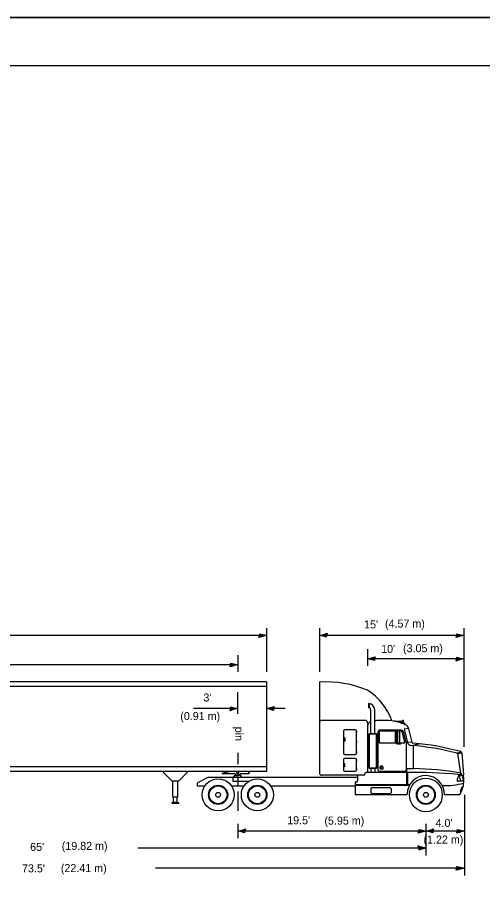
# Model space of a CAD drawing. Extents: x 2145173 to 2147094, y 2149363 to 2149822.
# Drawn here: x 2145579.8 to 2145676.6, y 2149641.3 to 2149822 of the extents above; entities that cross this region are included whole.
import ezdxf

# ---------------------------------------------------------------- set-up
doc = ezdxf.new("R2010")
doc.units = 0
for name, color, linetype in [('Design_EX_Roadway Dimensions', 7, 'Continuous'), ('Level 48', 7, 'Continuous'), ('Sheets_50 Reference Boundary', 7, 'Continuous'), ('Sheets_General Details', 7, 'Continuous'), ('Sheets_Printer Plotting Border', 7, 'Continuous'), ('Topo_Building', 7, 'Continuous')]:
    doc.layers.add(name, color=color, linetype=linetype)

msp = doc.modelspace()

# ---------------------------------------------------------------- linework, layer by layer
at = {"layer": 'Design_EX_Roadway Dimensions'}
for p, q in [((2145631.65, 2149695), (2145631.65, 2149685.94)), ((2145642.64, 2149695), (2145642.64, 2149685.95)), ((2145672.65, 2149695), (2145672.65, 2149670.3)), ((2145631.65, 2149693.5), (2145525.65, 2149693.5)), ((2145672.65, 2149693.5), (2145642.64, 2149693.5)), ((2145652.65, 2149690.66), (2145652.65, 2149687.18)), ((2145625.65, 2149689.42), (2145625.65, 2149685.94)), ((2145625.65, 2149687.37), (2145534.65, 2149687.37)), ((2145672.65, 2149688.6), (2145652.65, 2149688.6)), ((2145625.65, 2149677.2), (2145625.65, 2149681.71)), ((2145625.65, 2149678.27), (2145616.42, 2149678.27)), ((2145635.54, 2149678.27), (2145631.65, 2149678.27)), ((2145625.65, 2149669.1), (2145625.65, 2149666.73)), ((2145625.65, 2149661.04), (2145625.65, 2149657)), ((2145672.79, 2149660.34), (2145672.79, 2149643.58)), ((2145625.65, 2149654.3), (2145625.65, 2149651.3)), ((2145664.79, 2149654.3), (2145664.79, 2149647.76)), ((2145664.79, 2149652.8), (2145625.65, 2149652.8)), ((2145672.79, 2149652.8), (2145664.79, 2149652.8)), ((2145664.79, 2149649.27), (2145604.88, 2149649.27)), ((2145672.79, 2149645.12), (2145608.54, 2149645.12))]:
    msp.add_line(p, q, dxfattribs=at)
for points in [[(2145630.18, 2149693.46), (2145630.23, 2149693.85), (2145630.85, 2149693.68), (2145631.65, 2149693.5), (2145630.8, 2149693.28), (2145630.05, 2149693.05), (2145630.18, 2149693.46), (2145630.25, 2149693.71), (2145631.11, 2149693.49), (2145630.17, 2149693.2), (2145630.31, 2149693.53), (2145630.7, 2149693.48), (2145630.32, 2149693.38)], [(2145644.11, 2149693.54), (2145644.06, 2149693.14), (2145643.44, 2149693.31), (2145642.64, 2149693.5), (2145643.49, 2149693.71), (2145644.24, 2149693.94), (2145644.11, 2149693.54), (2145644.04, 2149693.27), (2145643.18, 2149693.5), (2145644.13, 2149693.8), (2145643.98, 2149693.46), (2145643.59, 2149693.51), (2145643.97, 2149693.61)], [(2145671.18, 2149693.46), (2145671.23, 2149693.85), (2145671.85, 2149693.69), (2145672.65, 2149693.5), (2145671.8, 2149693.29), (2145671.05, 2149693.05), (2145671.18, 2149693.46), (2145671.25, 2149693.72), (2145672.11, 2149693.5), (2145671.17, 2149693.2), (2145671.31, 2149693.53), (2145671.7, 2149693.48), (2145671.32, 2149693.38)], [(2145654.12, 2149688.64), (2145654.07, 2149688.25), (2145653.45, 2149688.42), (2145652.65, 2149688.6), (2145653.5, 2149688.81), (2145654.25, 2149689.04), (2145654.12, 2149688.64), (2145654.05, 2149688.38), (2145653.19, 2149688.6), (2145654.13, 2149688.9), (2145653.99, 2149688.56), (2145653.6, 2149688.61), (2145653.98, 2149688.71)], [(2145671.18, 2149688.56), (2145671.23, 2149688.96), (2145671.85, 2149688.79), (2145672.65, 2149688.6), (2145671.8, 2149688.39), (2145671.05, 2149688.16), (2145671.18, 2149688.56), (2145671.25, 2149688.82), (2145672.11, 2149688.6), (2145671.17, 2149688.3), (2145671.31, 2149688.64), (2145671.7, 2149688.59), (2145671.32, 2149688.48)], [(2145624.18, 2149687.33), (2145624.23, 2149687.73), (2145624.85, 2149687.56), (2145625.65, 2149687.37), (2145624.8, 2149687.16), (2145624.05, 2149686.93), (2145624.18, 2149687.33), (2145624.25, 2149687.6), (2145625.11, 2149687.37), (2145624.17, 2149687.07), (2145624.31, 2149687.41), (2145624.7, 2149687.36), (2145624.32, 2149687.26)], [(2145624.18, 2149678.23), (2145624.23, 2149678.62), (2145624.85, 2149678.46), (2145625.65, 2149678.27), (2145624.8, 2149678.06), (2145624.05, 2149677.82), (2145624.18, 2149678.23), (2145624.25, 2149678.49), (2145625.11, 2149678.27), (2145624.17, 2149677.97), (2145624.31, 2149678.31), (2145624.7, 2149678.26), (2145624.32, 2149678.15)], [(2145633.12, 2149678.31), (2145633.07, 2149677.91), (2145632.45, 2149678.09), (2145631.65, 2149678.27), (2145632.5, 2149678.48), (2145633.25, 2149678.71), (2145633.12, 2149678.31), (2145633.05, 2149678.05), (2145632.19, 2149678.27), (2145633.13, 2149678.57), (2145632.99, 2149678.23), (2145632.6, 2149678.28), (2145632.98, 2149678.38)], [(2145627.12, 2149652.84), (2145627.07, 2149652.45), (2145626.45, 2149652.62), (2145625.65, 2149652.8), (2145626.5, 2149653.02), (2145627.25, 2149653.25), (2145627.12, 2149652.84), (2145627.05, 2149652.58), (2145626.19, 2149652.81), (2145627.14, 2149653.1), (2145627, 2149652.77), (2145626.6, 2149652.81), (2145626.98, 2149652.92)], [(2145663.32, 2149652.77), (2145663.37, 2149653.16), (2145663.98, 2149652.99), (2145664.79, 2149652.8), (2145663.94, 2149652.59), (2145663.19, 2149652.36), (2145663.32, 2149652.77), (2145663.39, 2149653.02), (2145664.25, 2149652.8), (2145663.3, 2149652.5), (2145663.44, 2149652.84), (2145663.84, 2149652.79), (2145663.46, 2149652.69)], [(2145666.25, 2149652.84), (2145666.21, 2149652.45), (2145665.58, 2149652.62), (2145664.79, 2149652.8), (2145665.64, 2149653.02), (2145666.39, 2149653.25), (2145666.25, 2149652.84), (2145666.19, 2149652.58), (2145665.33, 2149652.81), (2145666.27, 2149653.1), (2145666.13, 2149652.77), (2145665.73, 2149652.81), (2145666.12, 2149652.92)], [(2145671.32, 2149652.77), (2145671.36, 2149653.16), (2145671.98, 2149652.99), (2145672.79, 2149652.8), (2145671.94, 2149652.59), (2145671.19, 2149652.36), (2145671.32, 2149652.77), (2145671.38, 2149653.02), (2145672.25, 2149652.8), (2145671.3, 2149652.5), (2145671.44, 2149652.84), (2145671.84, 2149652.79), (2145671.46, 2149652.69)], [(2145663.25, 2149649.31), (2145663.31, 2149648.9), (2145663.95, 2149649.08), (2145664.79, 2149649.27), (2145663.9, 2149649.49), (2145663.12, 2149649.73), (2145663.25, 2149649.31), (2145663.32, 2149649.04), (2145664.23, 2149649.27), (2145663.24, 2149649.58), (2145663.39, 2149649.23), (2145663.8, 2149649.29), (2145663.4, 2149649.39)], [(2145671.18, 2149645.08), (2145671.23, 2149645.47), (2145671.85, 2149645.3), (2145672.65, 2149645.12), (2145671.79, 2149644.9), (2145671.05, 2149644.67), (2145671.18, 2149645.08), (2145671.25, 2149645.33), (2145672.11, 2149645.11), (2145671.17, 2149644.81), (2145671.31, 2149645.15), (2145671.7, 2149645.1), (2145671.32, 2149645)], [(2145671.32, 2149645.08), (2145671.37, 2149645.47), (2145671.98, 2149645.3), (2145672.79, 2149645.12), (2145671.93, 2149644.9), (2145671.19, 2149644.67), (2145671.32, 2149645.08), (2145671.38, 2149645.33), (2145672.25, 2149645.11), (2145671.31, 2149644.81), (2145671.44, 2149645.15), (2145671.83, 2149645.1), (2145671.46, 2149645)]]:
    msp.add_lwpolyline(points, dxfattribs=at)
at = {"layer": 'Level 48'}
msp.add_lwpolyline([(2145172.59, 2149822.03), (2145852.59, 2149822.03), (2145852.59, 2149382.03), (2145172.59, 2149382.03)], close=True, dxfattribs=at)
at = {"layer": 'Sheets_50 Reference Boundary'}
msp.add_lwpolyline([(2145212.59, 2149812.02), (2145842.59, 2149812.02), (2145842.59, 2149412.03), (2145212.59, 2149412.03)], close=True, dxfattribs=at)
at = {"layer": 'Sheets_General Details'}
msp.add_line((2145852.59, 2149822.03), (2145172.59, 2149822.03), dxfattribs=at)
msp.add_lwpolyline([(2145212.59, 2149812.03), (2145842.59, 2149812.03), (2145842.59, 2149392.03), (2145212.59, 2149392.03)], close=True, dxfattribs=at)
at = {"layer": 'Sheets_Printer Plotting Border'}
msp.add_lwpolyline([(2145172.59, 2149382.03), (2145852.59, 2149382.03), (2145852.59, 2149822.03), (2145172.59, 2149822.03)], close=True, dxfattribs=at)
at = {"layer": 'Topo_Building'}
for p, q in [((2145631.65, 2149683.84), (2145525.65, 2149683.84)), ((2145631.65, 2149683.84), (2145631.65, 2149665.17)), ((2145642.64, 2149683.81), (2145642.64, 2149664.92)), ((2145631.65, 2149682.84), (2145525.65, 2149682.84)), ((2145652.88, 2149679.31), (2145652.88, 2149678.47)), ((2145652.96, 2149679.31), (2145652.96, 2149678.46)), ((2145653.31, 2149673.02), (2145653.31, 2149678.02)), ((2145654.15, 2149673.02), (2145654.15, 2149678.02)), ((2145652.15, 2149675.81), (2145643.15, 2149675.81)), ((2145652.65, 2149675.31), (2145652.65, 2149664.96)), ((2145655.83, 2149675.83), (2145655.07, 2149675.81)), ((2145658.4, 2149675.62), (2145658.26, 2149675.82)), ((2145658.26, 2149675.82), (2145658.26, 2149675.64)), ((2145659.81, 2149675.62), (2145658.4, 2149675.62)), ((2145659.81, 2149675.46), (2145659.04, 2149675.46)), ((2145659.6, 2149675.28), (2145660.35, 2149675.28)), ((2145660.1, 2149675.87), (2145659.81, 2149675.62)), ((2145660.01, 2149675.28), (2145659.81, 2149675.46)), ((2145660.1, 2149675.28), (2145660.1, 2149675.87)), ((2145660.35, 2149675.28), (2145660.35, 2149675)), ((2145661.1, 2149674.37), (2145661.85, 2149671.31)), ((2145647.67, 2149673.61), (2145647.67, 2149669)), ((2145650.11, 2149673.85), (2145647.91, 2149673.85)), ((2145650.35, 2149669), (2145650.35, 2149673.61)), ((2145654.82, 2149673.39), (2145654.82, 2149665.51)), ((2145655.07, 2149673.4), (2145655.07, 2149671.27)), ((2145659.66, 2149673.81), (2145655.23, 2149673.81)), ((2145658.68, 2149673.56), (2145655.23, 2149673.56)), ((2145658.41, 2149673.41), (2145658.41, 2149671.25)), ((2145658.64, 2149673.41), (2145658.41, 2149673.41)), ((2145658.64, 2149672.31), (2145658.64, 2149673.43)), ((2145658.69, 2149672.31), (2145658.69, 2149673.43)), ((2145658.94, 2149673.41), (2145658.69, 2149673.41)), ((2145659.65, 2149673.56), (2145658.74, 2149673.56)), ((2145658.88, 2149673.68), (2145659.56, 2149673.68)), ((2145658.88, 2149673.63), (2145659.56, 2149673.63)), ((2145658.94, 2149671.25), (2145658.94, 2149673.41)), ((2145659.27, 2149673.56), (2145659.27, 2149671.1)), ((2145659.56, 2149673.63), (2145659.56, 2149673.68)), ((2145659.81, 2149673.44), (2145660.33, 2149671.31)), ((2145660.05, 2149673.5), (2145660.65, 2149671.1)), ((2145661.16, 2149674.11), (2145660.29, 2149673.98)), ((2145660.29, 2149673.98), (2145660.96, 2149671.23)), ((2145658.65, 2149671.1), (2145655.23, 2149671.1)), ((2145658.41, 2149671.25), (2145658.64, 2149671.25)), ((2145658.64, 2149672.31), (2145658.64, 2149671.18)), ((2145658.69, 2149672.31), (2145658.69, 2149671.18)), ((2145658.69, 2149671.25), (2145658.94, 2149671.25)), ((2145660.17, 2149671.1), (2145658.71, 2149671.1)), ((2145658.88, 2149670.98), (2145659.56, 2149670.98)), ((2145658.88, 2149670.93), (2145659.56, 2149670.93)), ((2145659.56, 2149670.98), (2145659.56, 2149670.93)), ((2145660.94, 2149671.31), (2145660.62, 2149671.23)), ((2145660.65, 2149671.1), (2145660.65, 2149665.51)), ((2145661.85, 2149671.31), (2145661.1, 2149671.21)), ((2145662.12, 2149670.59), (2145662.12, 2149665.94)), ((2145647.91, 2149668.76), (2145650.11, 2149668.76)), ((2145671.33, 2149668.91), (2145671.97, 2149664.86)), ((2145672.26, 2149669.07), (2145672.63, 2149664.51)), ((2145647.67, 2149667.67), (2145647.67, 2149665.48)), ((2145650.11, 2149667.91), (2145647.91, 2149667.91)), ((2145650.35, 2149665.48), (2145650.35, 2149667.67)), ((2145631.65, 2149666.17), (2145525.65, 2149666.17)), ((2145631.65, 2149665.17), (2145525.65, 2149665.17)), ((2145611.98, 2149663.18), (2145609.98, 2149665.17)), ((2145615.32, 2149665.17), (2145613.31, 2149663.18)), ((2145624.05, 2149665.17), (2145622.43, 2149664.78)), ((2145623.95, 2149665.15), (2145622.43, 2149664.78)), ((2145625.48, 2149664.87), (2145625.48, 2149665.17)), ((2145625.82, 2149665.17), (2145625.82, 2149664.87)), ((2145627.95, 2149664.68), (2145627.95, 2149665.15)), ((2145627.95, 2149665.15), (2145627.95, 2149664.68)), ((2145647.91, 2149665.23), (2145650.11, 2149665.23)), ((2145653.31, 2149665.89), (2145653.31, 2149664.96)), ((2145654.15, 2149665.89), (2145654.15, 2149664.96)), ((2145660.36, 2149665.21), (2145655.11, 2149665.21)), ((2145655.57, 2149666.38), (2145655.31, 2149666.17)), ((2145655.82, 2149666.17), (2145655.57, 2149666.38)), ((2145660.78, 2149665.65), (2145660.78, 2149662.4)), ((2145660.92, 2149665.8), (2145661.97, 2149665.79)), ((2145619.4, 2149663.98), (2145617.25, 2149662.87)), ((2145650.56, 2149663.98), (2145619.4, 2149663.98)), ((2145625.06, 2149664.68), (2145622.43, 2149664.68)), ((2145624.62, 2149663.98), (2145624.62, 2149663.17)), ((2145624.79, 2149663.98), (2145625.02, 2149664.37)), ((2145624.84, 2149663.98), (2145625.06, 2149664.35)), ((2145625.09, 2149664.41), (2145625.45, 2149664.41)), ((2145625.09, 2149664.37), (2145625.54, 2149664.37)), ((2145625.33, 2149664.56), (2145625.13, 2149664.41)), ((2145625.35, 2149664.41), (2145625.37, 2149664.49)), ((2145625.82, 2149664.87), (2145625.48, 2149664.87)), ((2145625.65, 2149663.82), (2145625.65, 2149663.31)), ((2145626.21, 2149664.37), (2145625.77, 2149664.37)), ((2145626.21, 2149664.41), (2145625.85, 2149664.41)), ((2145625.95, 2149664.41), (2145625.93, 2149664.49)), ((2145625.98, 2149664.56), (2145626.17, 2149664.41)), ((2145627.95, 2149664.68), (2145626.23, 2149664.68)), ((2145627.95, 2149664.68), (2145626.24, 2149664.68)), ((2145626.46, 2149663.98), (2145626.25, 2149664.35)), ((2145626.51, 2149663.98), (2145626.28, 2149664.37)), ((2145650.56, 2149664.42), (2145643.13, 2149664.42)), ((2145650.56, 2149664.42), (2145650.56, 2149663.26)), ((2145651.88, 2149664.42), (2145650.56, 2149664.42)), ((2145660.78, 2149664.96), (2145652.34, 2149664.96)), ((2145652.65, 2149664.96), (2145652.35, 2149664.96)), ((2145660.97, 2149664.96), (2145660.97, 2149662.4)), ((2145672.65, 2149662.88), (2145672.65, 2149663.96)), ((2145613.31, 2149663.18), (2145611.98, 2149663.18)), ((2145612.15, 2149659.84), (2145612.15, 2149663.18)), ((2145613.15, 2149663.18), (2145613.15, 2149659.84)), ((2145617.25, 2149662.15), (2145617.25, 2149662.87)), ((2145618.77, 2149662.15), (2145617.25, 2149662.15)), ((2145626.93, 2149662.15), (2145624.37, 2149662.15)), ((2145624.62, 2149663.17), (2145627.98, 2149663.17)), ((2145625.65, 2149662.98), (2145625.65, 2149662.31)), ((2145650.06, 2149662.15), (2145632.53, 2149662.15)), ((2145650.27, 2149662.96), (2145650.06, 2149662.96)), ((2145650.06, 2149662.96), (2145650.06, 2149662.15)), ((2145660.78, 2149662.4), (2145650.06, 2149662.4)), ((2145661.36, 2149662.27), (2145650.06, 2149662.27)), ((2145650.06, 2149662.15), (2145650.06, 2149660.49)), ((2145653.36, 2149661.64), (2145653.36, 2149660.78)), ((2145657.38, 2149661.79), (2145653.5, 2149661.79)), ((2145657.53, 2149661.64), (2145657.53, 2149660.78)), ((2145661.43, 2149662.4), (2145660.97, 2149662.4)), ((2145672.62, 2149663.18), (2145671.43, 2149663.18)), ((2145672.24, 2149661.96), (2145671.94, 2149661.03)), ((2145613.15, 2149659.84), (2145612.15, 2149659.84)), ((2145612.32, 2149658.72), (2145612.32, 2149659.84)), ((2145612.98, 2149659.84), (2145612.98, 2149658.72)), ((2145660.73, 2149660.34), (2145650.21, 2149660.34)), ((2145653.5, 2149660.63), (2145657.38, 2149660.63)), ((2145671.76, 2149660.34), (2145668.69, 2149660.34)), ((2145611.98, 2149658.56), (2145611.98, 2149658.72)), ((2145611.98, 2149658.72), (2145612.32, 2149658.72)), ((2145613.31, 2149658.56), (2145611.98, 2149658.56)), ((2145612.98, 2149658.72), (2145612.32, 2149658.72)), ((2145612.98, 2149658.72), (2145613.31, 2149658.72)), ((2145613.31, 2149658.72), (2145613.31, 2149658.56))]:
    msp.add_line(p, q, dxfattribs=at)
for points in [[(2145650.37, 2149673.28), (2145650.35, 2149673.28), (2145650.35, 2149673.61), (2145650.37, 2149673.61)], [(2145652.98, 2149673.02), (2145654.48, 2149673.02), (2145654.48, 2149665.89), (2145652.98, 2149665.89)], [(2145654.48, 2149673.02), (2145652.98, 2149673.02), (2145652.98, 2149665.89), (2145654.48, 2149665.89)], [(2145647.9, 2149671.53), (2145647.85, 2149671.53), (2145647.85, 2149672.2), (2145647.9, 2149672.2)], [(2145650.37, 2149671.14), (2145650.35, 2149671.14), (2145650.35, 2149671.48), (2145650.37, 2149671.48)], [(2145650.37, 2149669), (2145650.35, 2149669), (2145650.35, 2149669.34), (2145650.37, 2149669.34)], [(2145650.37, 2149667.33), (2145650.35, 2149667.33), (2145650.35, 2149667.67), (2145650.37, 2149667.67)], [(2145647.86, 2149666.17), (2145647.82, 2149666.17), (2145647.82, 2149666.84), (2145647.86, 2149666.84)], [(2145650.37, 2149665.48), (2145650.35, 2149665.48), (2145650.35, 2149665.81), (2145650.37, 2149665.81)], [(2145655.31, 2149666.17), (2145655.82, 2149666.17), (2145655.82, 2149665.71), (2145655.31, 2149665.71)], [(2145655.33, 2149666.16), (2145655.8, 2149666.16), (2145655.8, 2149665.73), (2145655.33, 2149665.73)]]:
    msp.add_lwpolyline(points, close=True, dxfattribs=at)
for centre, radius in [((2145655.38, 2149665.94), 0.03), ((2145621.57, 2149660.34), 3.33), ((2145625.65, 2149664.69), 0.1), ((2145629.73, 2149660.34), 3.33), ((2145621.57, 2149660.34), 2), ((2145621.57, 2149660.34), 1.85), ((2145629.73, 2149660.34), 2), ((2145629.73, 2149660.34), 1.85), ((2145621.57, 2149660.34), 0.5), ((2145629.73, 2149660.34), 0.5)]:
    msp.add_circle(centre, radius, dxfattribs=at)
for centre, radius, start, end in [((2145622.48, 2149664.73), 0.07, 136.6415, 221.4965), ((2145625.09, 2149664.33), 0.086, 90, 149.7436), ((2145625.09, 2149664.33), 0.042, 90, 149.7436), ((2145625.06, 2149664.34), 0.34, 30.5855, 90), ((2145625.65, 2149664.69), 0.34, 210.7903, 270), ((2145625.65, 2149664.69), 0.34, 270, 329.2097), ((2145626.24, 2149664.34), 0.34, 90, 149.4145), ((2145626.21, 2149664.33), 0.086, 30.2564, 90), ((2145626.21, 2149664.33), 0.042, 30.2564, 90)]:
    msp.add_arc(centre, radius, start, end, dxfattribs=at)
for centre, major_axis, start_param, end_param in [((2145644.01, 2149660.38), (0, -23.45), 2.754103, 3.201075), ((2145646.03, 2149671.28), (0, -12.76), 1.925502, 2.580668), ((2145652.88, 2149678.02), (0, 1.3), 4.712389, 6.283185), ((2145652.88, 2149678.02), (0, 0.448), 4.712389, 6.283185), ((2145643.13, 2149675.31), (0, 0.5), 0, 1.570796), ((2145652.16, 2149675.31), (0, 0.5), 4.712389, 6.283185), ((2145653.63, 2149674.64), (0, 1), 0.325729, 1.570796), ((2145655.36, 2149665.81), (0, 10), 0.030166, 0.123956), ((2145656.16, 2149664.53), (0, -11.31), 2.71721, 3.171142), ((2145660.26, 2149675.14), (0, 0.172), 3.719544, 5.705235), ((2145660.43, 2149674.2), (0, -0.7), 1.816616, 2.71721), ((2145647.91, 2149673.61), (0, 0.24), 0, 1.570796), ((2145650.11, 2149673.61), (0, 0.24), 4.712389, 6.283185), ((2145655.23, 2149673.39), (0, 0.422), 0, 1.570796), ((2145655.23, 2149673.39), (0, 0.17), 0, 1.570796), ((2145658.88, 2149673.43), (0, 0.25), 0, 1.570796), ((2145658.88, 2149673.43), (0, 0.2), 0, 1.570796), ((2145659.65, 2149673.39), (0, 0.422), 4.960146, 6.283185), ((2145659.65, 2149673.39), (0, 0.17), 4.957195, 6.283185), ((2145655.23, 2149671.27), (0, -0.17), 4.712389, 6.283185), ((2145658.88, 2149671.18), (0, -0.25), 4.712389, 6.283185), ((2145658.88, 2149671.18), (0, -0.2), 4.712389, 6.283185), ((2145660.17, 2149671.27), (0, 0.17), 3.141593, 4.958325), ((2145661.08, 2149671.36), (0, -0.15), 4.958748, 6.4139), ((2145661.72, 2149671.42), (0, -0.8), 4.958785, 6.206999), ((2145657.36, 2149612.94), (0, -57.85), 2.894025, 3.065406), ((2145662.13, 2149671.39), (0, -0.3), 4.958136, 6.199861), ((2145657.36, 2149612.94), (0, -58.35), 2.881351, 3.058269), ((2145664.08, 2149664.6), (0, 6.32), 0.034122, 0.323592), ((2145647.91, 2149669), (0, -0.24), 4.712389, 6.283185), ((2145650.11, 2149669), (0, 0.24), 3.141593, 4.712389), ((2145671.18, 2149668.88), (0, -0.15), 1.730072, 2.894025), ((2145672.63, 2149666.21), (0, 3.1), 0.157729, 0.457516), ((2145672.63, 2149666.21), (0, 2.88), 0.13132, 0.469833), ((2145671.96, 2149669.03), (0, -0.3), 1.635949, 2.881351), ((2145647.91, 2149667.66), (0, 0.24), 0, 1.570796), ((2145650.11, 2149667.66), (0, 0.24), 4.712389, 6.283185), ((2145647.91, 2149665.48), (0, -0.24), 4.712389, 6.283185), ((2145650.11, 2149665.48), (0, 0.24), 3.141593, 4.712389), ((2145655.11, 2149665.51), (0, -0.3), 4.712389, 6.283185), ((2145660.36, 2149665.51), (0, 0.3), 3.141593, 4.712389), ((2145660.92, 2149665.65), (0, 0.15), 6.278351, 7.853982), ((2145661.96, 2149665.94), (0, 0.15), 3.135721, 4.712389), ((2145662.26, 2149665.94), (0, -0.15), 4.712389, 6.274281), ((2145661.75, 2149607.32), (0, -58.47), 2.961258, 3.132688), ((2145643.13, 2149664.92), (0, -0.5), 4.712389, 6.283185), ((2145651.87, 2149664.66), (0, -0.24), 0, 1.687905), ((2145652.34, 2149664.72), (0, -0.24), 3.141593, 4.833518), ((2145664.78, 2149660.34), (0, -4), 1.570796, 4.676237), ((2145663.13, 2149577.16), (0, -87.83), 3.045123, 3.166803), ((2145672.63, 2149663.32), (0, -1.38), 3.95472, 4.698735), ((2145671.43, 2149663.33), (0, -0.15), 4.698704, 6.283185), ((2145671.55, 2149666.18), (0, -1.61), 6.193003, 6.710639), ((2145671.79, 2149664.12), (0, -0.2), 3.262741, 3.954898), ((2145667.46, 2149662.52), (0, 4.69), 4.853519, 5.101622), ((2145671.55, 2149666.18), (0, -1.87), 0.120572, 0.423637), ((2145671.95, 2149664.55), (0, -0.3), 1.986627, 2.961258), ((2145667.46, 2149662.52), (0, 5.32), 4.784215, 5.128219), ((2145666.29, 2149663.96), (0, 6.5), 4.712389, 4.795963), ((2145650.27, 2149663.26), (0, 0.3), 3.141593, 4.712389), ((2145653.5, 2149661.64), (0, 0.15), 0, 1.570796), ((2145657.38, 2149661.64), (0, 0.15), 4.712389, 6.283185), ((2145668.82, 2149677.27), (0, -15), 6.240786, 6.546905), ((2145668.25, 2149663.05), (0, 4.5), 4.066111, 4.681107), ((2145672.02, 2149663.81), (0, -1.87), 0.120572, 0.284375), ((2145650.21, 2149660.49), (0, -0.15), 4.712389, 6.283185), ((2145653.5, 2149660.78), (0, -0.15), 4.712389, 6.283185), ((2145657.38, 2149660.78), (0, 0.15), 3.141593, 4.712389), ((2145660.73, 2149660.49), (0, -0.15), 0, 1.534644), ((2145671.72, 2149662.89), (0, -1.87), 0.120572, 0.27067)]:
    msp.add_ellipse(centre, major_axis=major_axis, ratio=0.9779, start_param=start_param, end_param=end_param, dxfattribs=at)
for centre, major_axis in [((2145655.57, 2149666.38), (0, -0.012)), ((2145664.78, 2149660.34), (0, -3.5)), ((2145664.78, 2149660.34), (0, -2)), ((2145664.78, 2149660.34), (0, -1.85)), ((2145664.78, 2149660.34), (0, -0.5))]:
    msp.add_ellipse(centre, major_axis=major_axis, ratio=0.9779, dxfattribs=at)

# ---------------------------------------------------------------- texts
at = {"layer": 'Design_EX_Roadway Dimensions'}
for s, p in [("15'", (2145651.94, 2149694.96)), ('(4.57 m)', (2145656.28, 2149695.12)), ("10'", (2145655.48, 2149689.86)), ('(3.05 m)', (2145660.03, 2149690)), ("3'", (2145618.51, 2149679.75)), ('(0.91 m)', (2145613.7, 2149675.89)), ("19.5'", (2145635.94, 2149654.22)), ('(5.95 m)', (2145643.68, 2149654.15)), ("4.0'", (2145666.79, 2149653.66)), ('(1.22 m)', (2145664.29, 2149650.22)), ("65'", (2145582.48, 2149648.68)), ('(19.82 m)', (2145589.05, 2149648.89)), ("73.5'", (2145580.78, 2149644.22)), ('(22.41 m)', (2145588.86, 2149644.28))]:
    msp.add_text(s, height=1.665, dxfattribs=at).set_placement(p)
msp.add_text('pin', height=1.665, rotation=270, dxfattribs=at).set_placement((2145625.12, 2149674.5))

doc.saveas('drawing.dxf')
